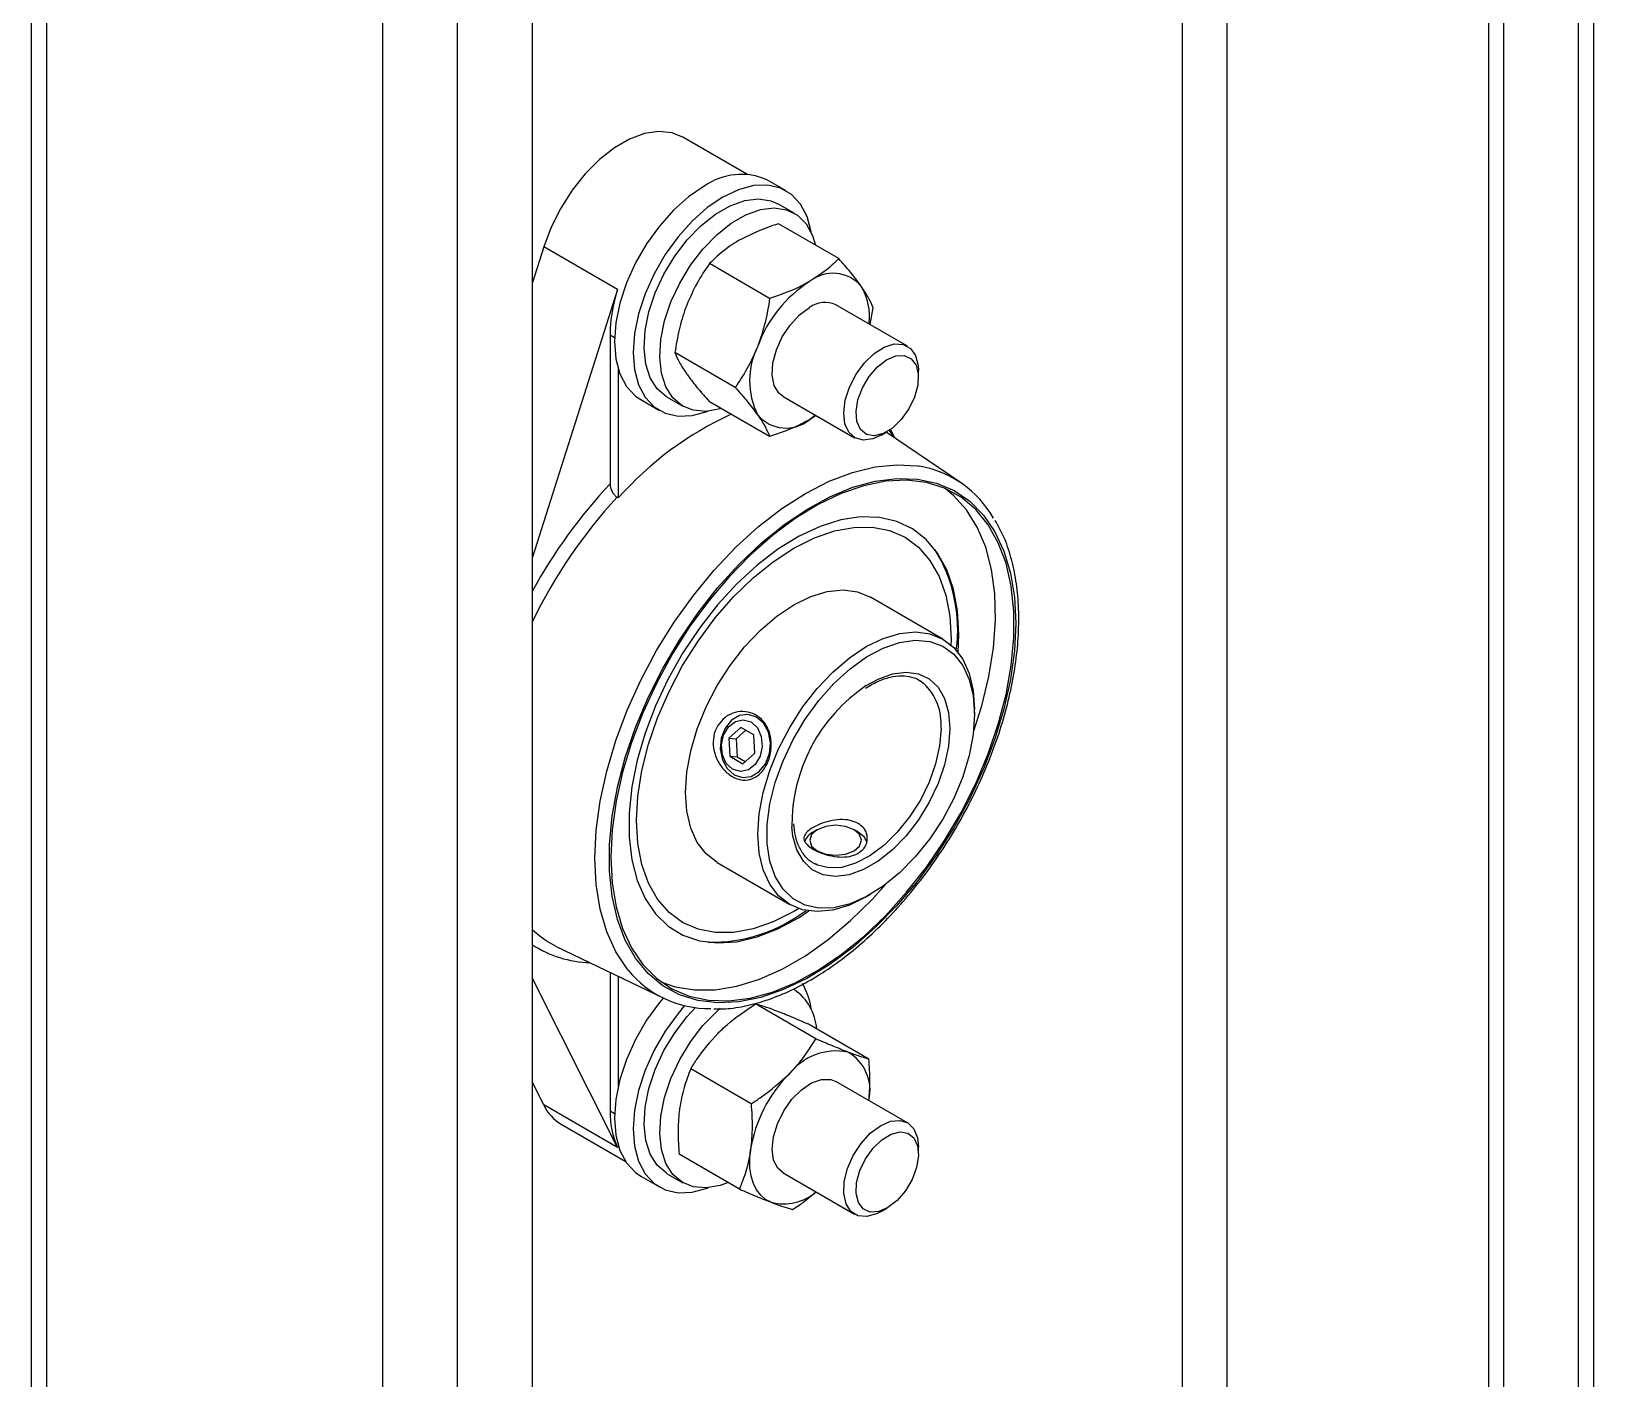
# Model space of a CAD drawing. Header units: millimetres. Extents: x -361 to 14022, y -1822 to 1455.
# Drawn here: x 4013.03 to 4020.43, y 465.55 to 471.93 of the extents above; entities that cross this region are included whole.
import ezdxf

# ---------------------------------------------------------------- set-up
doc = ezdxf.new("R2010")
doc.units = ezdxf.units.MM

msp = doc.modelspace()

# ---------------------------------------------------------------- linework, layer by layer
at = {"color": 7, "linetype": 'Continuous', "lineweight": 25}
for p, q in [((4018.481793, 506.514478), (4018.481793, 440.782942)), ((4018.693925, 440.782942), (4018.693925, 506.514478)), ((4020.42885, 439.803253), (4020.42885, 505.534788)), ((4020.355626, 505.432737), (4020.355626, 439.701202)), ((4019.931362, 505.269455), (4019.931362, 439.53792)), ((4020.002073, 505.228635), (4020.002073, 439.4971)), ((4013.034558, 503.391717), (4013.034558, 437.660181)), ((4013.107782, 437.55813), (4013.107782, 503.289666)), ((4015.405879, 436.843773), (4015.405879, 502.575309)), ((4014.698772, 436.639671), (4014.698772, 502.371207)), ((4015.052325, 436.639671), (4015.052325, 502.371207)), ((4016.420826, 471.253154), (4016.117619, 471.428191)), ((4016.607416, 471.174304), (4016.519027, 471.22533)), ((4016.645415, 471.068654), (4016.571168, 471.111516)), ((4016.855599, 470.853387), (4016.570248, 471.018117)), ((4015.459505, 470.909269), (4015.405879, 470.741)), ((4015.809523, 470.707208), (4015.459505, 470.909269)), ((4016.529, 470.664846), (4016.243649, 470.829575)), ((4015.809523, 470.707208), (4015.405879, 469.440645)), ((4017.180973, 470.439062), (4016.842552, 470.634429)), ((4017.00391, 470.541279), (4017.018898, 470.621042)), ((4015.773574, 470.493434), (4015.773574, 469.787466)), ((4016.365701, 470.243959), (4016.08035, 470.408688)), ((4015.812465, 470.331035), (4015.812465, 469.720753)), ((4017.23276, 470.290802), (4017.23276, 470.324601)), ((4015.919076, 470.186071), (4016.007464, 470.135046)), ((4016.043711, 470.197834), (4016.117958, 470.154973)), ((4016.529, 470.011613), (4016.243649, 470.176343)), ((4016.592572, 470.201404), (4016.930993, 470.006038)), ((4016.746511, 470.112537), (4016.717562, 470.0913)), ((4016.74871, 470.111268), (4016.717562, 470.0913)), ((4017.056012, 470.018432), (4017.085281, 470.035334)), ((4017.432416, 469.794138), (4017.080992, 470.032857)), ((4017.100467, 470.045009), (4017.119932, 470.006406)), ((4015.812465, 469.720753), (4015.806744, 469.724486)), ((4017.348733, 469.053468), (4017.005786, 469.251447)), ((4017.498915, 468.697038), (4017.498915, 468.72153)), ((4016.393233, 468.634981), (4016.336098, 468.584313)), ((4016.336098, 468.584313), (4016.3402, 468.498294)), ((4016.336098, 468.584313), (4016.370544, 468.581233)), ((4016.416201, 468.621722), (4016.370544, 468.581233)), ((4016.370544, 468.581233), (4016.374646, 468.495214)), ((4016.454471, 468.59963), (4016.393233, 468.634981)), ((4016.458573, 468.51361), (4016.454471, 468.59963)), ((4016.401438, 468.462942), (4016.458573, 468.51361)), ((4016.3402, 468.498294), (4016.401438, 468.462942)), ((4016.3402, 468.498294), (4016.374646, 468.495214)), ((4016.374646, 468.495214), (4016.412916, 468.473121)), ((4016.754361, 468.151169), (4016.735222, 468.140117)), ((4016.947389, 468.140117), (4016.92825, 468.151169)), ((4016.280845, 467.995676), (4016.623792, 467.797697)), ((4016.754658, 467.983406), (4016.736283, 467.992558)), ((4016.986346, 467.833638), (4017.007555, 467.845886)), ((4015.519413, 467.598947), (4015.471653, 467.625462)), ((4015.519413, 467.598947), (4016.024236, 467.354834)), ((4015.773574, 467.476045), (4015.773574, 466.819001)), ((4015.809523, 466.646732), (4015.405879, 467.447258)), ((4015.812465, 467.457238), (4015.812465, 466.936498)), ((4016.747572, 467.161679), (4016.462221, 467.326408)), ((4016.998698, 467.065524), (4016.713348, 467.230253)), ((4015.459505, 466.848793), (4015.405879, 466.955147)), ((4016.441173, 466.854222), (4016.155822, 467.018951)), ((4017.180973, 466.764629), (4016.842552, 466.959995)), ((4015.809523, 466.646732), (4015.459505, 466.848793)), ((4015.542666, 466.757801), (4015.845872, 466.582764)), ((4016.3859, 466.45061), (4016.10055, 466.615339)), ((4017.23276, 466.616368), (4017.23276, 466.650168)), ((4015.919076, 466.511638), (4016.007464, 466.460612)), ((4016.043711, 466.523401), (4016.117958, 466.480539)), ((4016.592572, 466.526971), (4016.930993, 466.331604)), ((4017.056012, 466.343998), (4017.085281, 466.3609))]:
    msp.add_line(p, q, dxfattribs=at)
at = {"color": 8, "linetype": 'Continuous', "lineweight": 25}
for p, q in [((4015.773574, 470.493434), (4015.795141, 470.480984)), ((4017.387418, 469.053122), (4017.387055, 469.026078)), ((4015.795141, 466.80655), (4015.773574, 466.819001))]:
    msp.add_line(p, q, dxfattribs=at)
at = {"color": 7, "linetype": 'Continuous', "lineweight": 25, "flags": 128}
for points in [[(4016.117619, 471.428191), (4016.065616, 471.448905), (4016.003766, 471.454993), (4015.936522, 471.44478), (4015.865974, 471.418582), (4015.794312, 471.377212), (4015.723764, 471.321957), (4015.65652, 471.254533), (4015.59467, 471.177033), (4015.540134, 471.091866), (4015.494608, 471.001678), (4015.459505, 470.909269)], [(4016.219052, 471.195625), (4016.145379, 471.145652), (4016.073945, 471.082311), (4016.00692, 471.007526), (4015.94634, 470.923571), (4015.894046, 470.832996), (4015.851628, 470.738554), (4015.820374, 470.643113), (4015.801233, 470.549573), (4015.794787, 470.460778), (4015.801233, 470.379425), (4015.820374, 470.307985), (4015.851628, 470.248629), (4015.894046, 470.203162), (4015.919076, 470.186071)], [(4016.726035, 470.976149), (4016.725258, 470.980951), (4016.706118, 471.052391), (4016.674863, 471.111746), (4016.632445, 471.157214), (4016.580152, 471.187412), (4016.519572, 471.201423), (4016.452547, 471.198822), (4016.381113, 471.179687), (4016.30744, 471.144599)], [(4016.30744, 471.144599), (4016.233767, 471.094626), (4016.162333, 471.031285), (4016.095308, 470.956501), (4016.034728, 470.872546), (4015.982435, 470.781971), (4015.940016, 470.687528), (4015.908762, 470.592087), (4015.889621, 470.498548), (4015.883176, 470.409753), (4015.889621, 470.328399), (4015.908762, 470.256959), (4015.940016, 470.197604), (4015.982435, 470.152136), (4016.034728, 470.121938), (4016.095308, 470.107927), (4016.162333, 470.110528), (4016.233767, 470.129663), (4016.238382, 470.131418)], [(4016.043711, 470.197834), (4016.040046, 470.20001), (4015.996281, 470.237524), (4015.96341, 470.289641), (4015.942584, 470.354539), (4015.934531, 470.429944), (4015.939533, 470.513217), (4015.957416, 470.601442), (4015.987553, 470.691531), (4016.028889, 470.780329), (4016.079976, 470.864729), (4016.139028, 470.941774), (4016.203975, 471.008769), (4016.272544, 471.063366), (4016.342336, 471.103656), (4016.410905, 471.128227), (4016.475852, 471.136219), (4016.534903, 471.127353), (4016.571168, 471.111516)], [(4016.299357, 470.144184), (4016.29405, 470.142554), (4016.228044, 470.130631), (4016.167417, 470.135553), (4016.114292, 470.157149), (4016.070527, 470.194662), (4016.037657, 470.24678), (4016.01683, 470.311677), (4016.008777, 470.387083), (4016.01378, 470.470355), (4016.031662, 470.558581), (4016.061799, 470.648669), (4016.103135, 470.737468), (4016.154223, 470.821867), (4016.213274, 470.898913), (4016.278221, 470.965907), (4016.346791, 471.020505), (4016.416582, 471.060795), (4016.485151, 471.085366), (4016.550098, 471.093358), (4016.60915, 471.084491), (4016.660238, 471.059077), (4016.701573, 471.018003), (4016.73171, 470.96271), (4016.745472, 470.916962)], [(4016.592572, 470.201404), (4016.573141, 470.216823), (4016.550992, 470.253397), (4016.541197, 470.302173), (4016.544483, 470.359533), (4016.560604, 470.421223), (4016.588367, 470.482667), (4016.625711, 470.53931), (4016.669868, 470.586949), (4016.717562, 470.622052)], [(4017.056012, 470.018432), (4017.016911, 470.000908), (4016.971846, 469.994448), (4016.933021, 470.004905), (4016.903315, 470.031504), (4016.884932, 470.072272), (4016.879235, 470.124185), (4016.886647, 470.183394), (4016.906617, 470.245507), (4016.937665, 470.305917), (4016.977489, 470.360144), (4017.023134, 470.404167), (4017.071215, 470.434719), (4017.118167, 470.449537), (4017.160506, 470.447519), (4017.195094, 470.428817), (4017.219365, 470.394817), (4017.219365, 470.394817)], [(4017.221583, 470.34939), (4017.232128, 470.306187), (4017.229623, 470.25405), (4017.214291, 470.197613), (4017.187493, 470.14189), (4017.151611, 470.091833), (4017.109834, 470.051889), (4017.065872, 470.025607), (4017.023634, 470.015323), (4016.98687, 470.02195), (4016.958849, 470.0449), (4016.94206, 470.082133), (4016.937994, 470.130341), (4016.947014, 470.185241), (4016.968317, 470.241955), (4017.000011, 470.295442), (4017.039279, 470.340951), (4017.082632, 470.374439), (4017.126219, 470.392928), (4017.166166, 470.394777), (4017.198925, 470.379822), (4017.221583, 470.34939)], [(4017.219365, 470.394817), (4017.231518, 470.348041), (4017.23276, 470.324601)], [(4017.693455, 469.127743), (4017.687186, 468.997526), (4017.668461, 468.861768), (4017.637524, 468.72224), (4017.594778, 468.58076), (4017.540781, 468.439173), (4017.476236, 468.299324), (4017.401985, 468.163038), (4017.318995, 468.032089), (4017.22835, 467.908186), (4017.13123, 467.792944), (4017.028902, 467.687866), (4016.922699, 467.59432), (4016.814006, 467.513527), (4016.70424, 467.446539), (4016.594832, 467.394231), (4016.487209, 467.357283), (4016.382773, 467.336179), (4016.282886, 467.331192), (4016.18885, 467.342388), (4016.101891, 467.369621), (4016.023142, 467.412535), (4015.953631, 467.470572), (4015.894263, 467.542975), (4015.845812, 467.6288), (4015.80891, 467.726927), (4015.784039, 467.836079), (4015.771521, 467.954831), (4015.771521, 468.081636), (4015.784039, 468.214841), (4015.80891, 468.352709), (4015.845812, 468.493443), (4015.894263, 468.635207), (4015.953631, 468.776155), (4016.023142, 468.914448), (4016.101891, 469.048284), (4016.18885, 469.175918), (4016.282886, 469.295686), (4016.382773, 469.406026), (4016.487209, 469.5055), (4016.594832, 469.592812), (4016.70424, 469.666823), (4016.814006, 469.726569), (4016.922699, 469.771269), (4017.028902, 469.800343), (4017.13123, 469.81341), (4017.22835, 469.8103), (4017.318995, 469.791055), (4017.401985, 469.755924), (4017.476236, 469.705365), (4017.540781, 469.640039), (4017.594778, 469.560796), (4017.637524, 469.468669), (4017.668461, 469.36486), (4017.687186, 469.250722), (4017.693455, 469.127743)], [(4015.77711, 468.02146), (4015.783332, 467.899396), (4015.801918, 467.786107), (4015.832625, 467.683071), (4015.875053, 467.59163), (4015.928648, 467.512977), (4015.992713, 467.448137), (4016.066411, 467.397955), (4016.148783, 467.363085), (4016.238754, 467.343982), (4016.335151, 467.340896), (4016.436718, 467.353866), (4016.542131, 467.382723), (4016.650015, 467.427091), (4016.758963, 467.486392), (4016.867557, 467.559852), (4016.974379, 467.646514), (4017.078038, 467.745248), (4017.177182, 467.854768), (4017.270518, 467.973644), (4017.35683, 468.100328), (4017.434993, 468.233168), (4017.503987, 468.370432), (4017.562913, 468.510331), (4017.611003, 468.65104), (4017.64763, 468.790727), (4017.672317, 468.927568), (4017.684741, 469.059782), (4017.684741, 469.185643), (4017.672317, 469.303512), (4017.64763, 469.411851), (4017.611003, 469.509249), (4017.562913, 469.594435), (4017.503987, 469.666299), (4017.434993, 469.723904), (4017.35683, 469.766499), (4017.270518, 469.793529), (4017.177182, 469.804642), (4017.078038, 469.799692), (4016.974379, 469.778744), (4016.867557, 469.742072), (4016.758963, 469.690153), (4016.650015, 469.623664), (4016.542131, 469.543472), (4016.436718, 469.450622), (4016.335151, 469.346325), (4016.238754, 469.231941), (4016.148783, 469.10896), (4016.066411, 468.978987), (4015.992713, 468.843714), (4015.928648, 468.704906), (4015.875053, 468.564373), (4015.832625, 468.423946), (4015.801918, 468.285456), (4015.783332, 468.150708), (4015.77711, 468.02146)], [(4017.494063, 468.614687), (4017.532868, 468.737155), (4017.566548, 468.8763), (4017.588193, 469.01215), (4017.59752, 469.142934), (4017.594408, 469.266947), (4017.578897, 469.382573), (4017.551189, 469.488304), (4017.511645, 469.582762), (4017.460781, 469.664715), (4017.399261, 469.733095), (4017.361007, 469.764706)], [(4017.421252, 468.989968), (4017.424541, 469.074553), (4017.418127, 469.186212), (4017.398991, 469.288632), (4017.367446, 469.380132), (4017.324012, 469.45921), (4017.2694, 469.524565), (4017.204508, 469.575127), (4017.130401, 469.610063), (4017.048297, 469.628802), (4016.959542, 469.631034), (4016.865596, 469.616724), (4016.767999, 469.586106), (4016.668355, 469.539683), (4016.5683, 469.478217), (4016.469477, 469.402718), (4016.373508, 469.314425), (4016.281969, 469.214788), (4016.196364, 469.105443), (4016.118097, 468.988186), (4016.048455, 468.864942), (4015.98858, 468.737734), (4015.939456, 468.608651), (4015.90189, 468.479814), (4015.876497, 468.353336), (4015.863696, 468.231296), (4015.863696, 468.115697), (4015.876497, 468.008436), (4015.90189, 467.911277), (4015.939456, 467.825812), (4015.98858, 467.753447), (4016.048455, 467.695369), (4016.118097, 467.652532), (4016.196364, 467.62564), (4016.281969, 467.615133), (4016.373508, 467.621184), (4016.469477, 467.643695), (4016.5683, 467.682295), (4016.668355, 467.73635), (4016.715047, 467.766652)], [(4016.280845, 467.995676), (4016.280816, 467.995693), (4016.228571, 468.03617), (4016.186539, 468.091111), (4016.155754, 468.159162), (4016.136975, 468.238649), (4016.130663, 468.327613), (4016.136975, 468.423865), (4016.155754, 468.525034), (4016.186539, 468.628628), (4016.228571, 468.732099), (4016.280816, 468.832896), (4016.341986, 468.928539), (4016.410576, 469.016673), (4016.484897, 469.095126), (4016.563119, 469.161968), (4016.643316, 469.215553), (4016.723512, 469.254561), (4016.801734, 469.278032), (4016.876055, 469.285388), (4016.944645, 469.276447), (4017.005786, 469.251447)], [(4016.986346, 467.833638), (4016.986262, 467.83359), (4016.906066, 467.794582), (4016.827844, 467.771111), (4016.753523, 467.763756), (4016.684933, 467.772697), (4016.623762, 467.797714), (4016.571518, 467.838191), (4016.529486, 467.893132), (4016.498701, 467.961183), (4016.479922, 468.04067), (4016.47361, 468.129634), (4016.479922, 468.225886), (4016.498701, 468.327055), (4016.529486, 468.43065), (4016.571518, 468.53412), (4016.623762, 468.634917), (4016.684933, 468.73056), (4016.753523, 468.818694), (4016.827844, 468.897147), (4016.906066, 468.96399), (4016.986262, 469.017574), (4017.066459, 469.056582), (4017.144681, 469.080053), (4017.219002, 469.087409), (4017.287592, 469.078468), (4017.348762, 469.053451), (4017.401007, 469.012973), (4017.443039, 468.958033), (4017.473824, 468.889981), (4017.492603, 468.810495), (4017.498915, 468.72153), (4017.498915, 468.72153)], [(4017.498915, 468.697038), (4017.492551, 468.602331), (4017.473624, 468.50273), (4017.442623, 468.400813), (4017.400353, 468.299221), (4017.347908, 468.200584), (4017.286645, 468.107457), (4017.218152, 468.022253), (4017.144203, 467.947177), (4017.066712, 467.884174), (4016.987687, 467.834877), (4016.909175, 467.800561), (4016.833209, 467.782116), (4016.761756, 467.780019), (4016.696667, 467.794325), (4016.639628, 467.824663), (4016.592116, 467.870247), (4016.555362, 467.929897), (4016.530317, 468.002068), (4016.51763, 468.08489), (4016.51763, 468.176219), (4016.530317, 468.273689), (4016.555362, 468.374776), (4016.592116, 468.476861), (4016.639628, 468.577302), (4016.696667, 468.673495), (4016.761756, 468.762951), (4016.833209, 468.843352), (4016.909175, 468.912616), (4016.987687, 468.968948), (4017.066712, 469.010891), (4017.144203, 469.037357), (4017.218152, 469.047661), (4017.286645, 469.041537), (4017.347908, 469.019143), (4017.400353, 468.981058), (4017.442623, 468.92827), (4017.473624, 468.862145), (4017.492551, 468.784397), (4017.498915, 468.697038)], [(4017.236242, 468.858607), (4017.242141, 468.855037), (4017.257057, 468.844399)], [(4016.360875, 468.410793), (4016.40035, 468.398094), (4016.44146, 468.403413), (4016.479247, 468.426109), (4016.509153, 468.463444), (4016.527572, 468.510915), (4016.53228, 468.562796), (4016.522711, 468.61283), (4016.500019, 468.654982), (4016.466941, 468.684167), (4016.427466, 468.696866), (4016.386356, 468.691547), (4016.348568, 468.668851), (4016.318662, 468.631516), (4016.300244, 468.584045), (4016.295535, 468.532164), (4016.305104, 468.48213), (4016.327796, 468.439978), (4016.360875, 468.410793)], [(4016.4408, 468.660988), (4016.470759, 468.633256), (4016.489539, 468.592691), (4016.494282, 468.545469), (4016.484265, 468.498778), (4016.461015, 468.459727), (4016.42807, 468.434262), (4016.390446, 468.426258), (4016.353871, 468.436935), (4016.323912, 468.464667), (4016.305132, 468.505232), (4016.300389, 468.552455), (4016.310406, 468.599145), (4016.333656, 468.638196), (4016.366601, 468.663662), (4016.404225, 468.671665), (4016.4408, 468.660988)], [(4016.754376, 468.05081), (4016.794259, 468.035426), (4016.841306, 468.030023), (4016.888352, 468.035426), (4016.928235, 468.05081), (4016.954885, 468.073835), (4016.964243, 468.100994), (4016.954885, 468.128153), (4016.928235, 468.151177), (4016.888352, 468.166562), (4016.841306, 468.171964), (4016.794259, 468.166562), (4016.754376, 468.151177), (4016.727726, 468.128153), (4016.718368, 468.100994), (4016.727726, 468.073835), (4016.754376, 468.05081)], [(4016.989505, 468.092271), (4016.977252, 468.115492), (4016.947372, 468.140127)], [(4016.014013, 467.431391), (4016.082219, 467.407843), (4016.17391, 467.39273), (4016.271721, 467.393662), (4016.374375, 467.410627), (4016.480536, 467.443405), (4016.588819, 467.491569), (4016.697812, 467.554489), (4016.806095, 467.631347), (4016.912256, 467.721139), (4017.014911, 467.822696), (4017.076443, 467.89127)], [(4016.024726, 467.354597), (4016.00692, 467.333093), (4015.94634, 467.249138), (4015.894046, 467.158563), (4015.851628, 467.06412), (4015.820374, 466.968679), (4015.801233, 466.87514), (4015.794787, 466.786344), (4015.801233, 466.704991), (4015.820374, 466.633551), (4015.851628, 466.574196), (4015.894046, 466.528728), (4015.919076, 466.511638)], [(4016.126504, 467.318926), (4016.095308, 467.282067), (4016.034728, 467.198112), (4015.982435, 467.107537), (4015.940016, 467.013095), (4015.908762, 466.917654), (4015.889621, 466.824114), (4015.883176, 466.735319), (4015.889621, 466.653965), (4015.908762, 466.582526), (4015.940016, 466.52317), (4015.982435, 466.477702), (4016.034728, 466.447504), (4016.095308, 466.433493), (4016.162333, 466.436095), (4016.233767, 466.45523), (4016.238382, 466.456984)], [(4016.043711, 466.523401), (4016.040046, 466.525576), (4015.996281, 466.56309), (4015.96341, 466.615208), (4015.942584, 466.680105), (4015.934531, 466.75551), (4015.939533, 466.838783), (4015.957416, 466.927008), (4015.987553, 467.017097), (4016.028889, 467.105896), (4016.079976, 467.190295), (4016.139028, 467.267341), (4016.178164, 467.30964)], [(4016.331916, 466.481774), (4016.29405, 466.468121), (4016.228044, 466.456197), (4016.167417, 466.461119), (4016.114292, 466.482715), (4016.070527, 466.520229), (4016.037657, 466.572346), (4016.01683, 466.637244), (4016.008777, 466.712649), (4016.01378, 466.795922), (4016.031662, 466.884147), (4016.061799, 466.974236), (4016.103135, 467.063034), (4016.154223, 467.147434), (4016.213274, 467.224479), (4016.278221, 467.291474), (4016.294885, 467.306171)], [(4016.592572, 466.526971), (4016.56764, 466.548773), (4016.547928, 466.588113), (4016.540798, 466.638976), (4016.546777, 466.69759), (4016.565423, 466.759608), (4016.595352, 466.82043), (4016.634345, 466.875545), (4016.67951, 466.920866), (4016.727497, 466.953031), (4016.774747, 466.969655), (4016.817755, 466.969504), (4016.842552, 466.959995)], [(4017.056012, 466.343998), (4017.034995, 466.333309), (4016.988417, 466.320475), (4016.94685, 466.324524), (4016.913377, 466.345156), (4016.89048, 466.380841), (4016.879858, 466.428932), (4016.882298, 466.485862), (4016.89762, 466.547409), (4016.924687, 466.609009), (4016.961491, 466.666092), (4017.005303, 466.714426), (4017.052875, 466.750426), (4017.100676, 466.771421), (4017.145163, 466.775854), (4017.183036, 466.763398), (4017.211486, 466.734975), (4017.228403, 466.692693), (4017.23276, 466.650168)], [(4017.23257, 466.607625), (4017.223822, 466.552817), (4017.202761, 466.49609), (4017.17126, 466.442484), (4017.132117, 466.396762), (4017.08881, 466.362987), (4017.045188, 466.34416), (4017.005126, 466.341954), (4016.972184, 466.356565), (4016.949289, 466.386694), (4016.938476, 466.429665), (4016.940704, 466.481659), (4016.955777, 466.538057), (4016.982355, 466.593847), (4017.018076, 466.644071), (4017.059766, 466.684269), (4017.103722, 466.710867), (4017.146037, 466.721502), (4017.182951, 466.71523), (4017.211185, 466.692607), (4017.228229, 466.655644), (4017.23257, 466.607625)], [(4016.536726, 466.387949), (4016.509886, 466.401859), (4016.486599, 466.421616), (4016.467265, 466.446879), (4016.452213, 466.477217), (4016.441701, 466.512112), (4016.435909, 466.550965), (4016.434936, 466.593112), (4016.438799, 466.637832)]]:
    msp.add_lwpolyline(points, dxfattribs=at)
at = {"color": 8, "linetype": 'Continuous', "lineweight": 25, "flags": 128}
for points in [[(4017.093786, 470.040528), (4017.101733, 470.029285), (4017.11441, 470.010156)], [(4015.859238, 467.486379), (4015.8546, 467.492145), (4015.800534, 467.573898), (4015.757761, 467.66845), (4015.726818, 467.774612), (4015.708096, 467.89105), (4015.701829, 468.016299), (4015.708096, 468.148783), (4015.726818, 468.286837), (4015.757761, 468.428725), (4015.800534, 468.572662), (4015.8546, 468.716838), (4015.919278, 468.859441), (4015.993757, 468.998676), (4016.077098, 469.132793), (4016.168255, 469.260105), (4016.26608, 469.379012), (4016.369343, 469.488017), (4016.476746, 469.58575), (4016.586938, 469.670983), (4016.698534, 469.742643), (4016.81013, 469.799829), (4016.920322, 469.841821), (4017.027725, 469.868093), (4017.130988, 469.878313), (4017.228813, 469.872352), (4017.238537, 469.870819)], [(4016.666674, 467.778208), (4016.643316, 467.7643), (4016.546191, 467.715582), (4016.450728, 467.6824), (4016.35856, 467.665321), (4016.271265, 467.664639), (4016.190335, 467.680363), (4016.117156, 467.712226), (4016.05298, 467.759683), (4015.998904, 467.82192), (4015.955855, 467.897874), (4015.924568, 467.986244), (4015.90558, 468.085519), (4015.899214, 468.194), (4015.90558, 468.309831), (4015.924568, 468.431031), (4015.955855, 468.555524), (4015.998904, 468.681181), (4016.05298, 468.805853), (4016.117156, 468.927405), (4016.190335, 469.043759), (4016.271265, 469.152923), (4016.35856, 469.253029), (4016.450728, 469.342366), (4016.546191, 469.419403), (4016.643316, 469.482823), (4016.74044, 469.531541), (4016.835903, 469.564723), (4016.928071, 469.581801), (4017.015367, 469.582484), (4017.096296, 469.566759), (4017.169475, 469.534896), (4017.233651, 469.48744), (4017.287727, 469.425203), (4017.330776, 469.349249), (4017.362063, 469.260878), (4017.381052, 469.161603), (4017.387418, 469.053122), (4017.387418, 469.053122)], [(4016.986122, 468.833072), (4017.042055, 468.864219), (4017.110035, 468.888789), (4017.174523, 468.897168), (4017.233323, 468.88907), (4017.284431, 468.864772), (4017.326109, 468.825101), (4017.356935, 468.771408), (4017.375861, 468.705521), (4017.382242, 468.629684)], [(4017.382242, 468.629684), (4017.375861, 468.54648), (4017.356935, 468.458741), (4017.326109, 468.369457), (4017.284431, 468.281666), (4017.233323, 468.19836), (4017.174523, 468.122374), (4017.110035, 468.056297), (4017.042055, 468.002378), (4016.972897, 467.962454), (4016.904916, 467.937884), (4016.840428, 467.929505), (4016.781628, 467.937602), (4016.73052, 467.9619), (4016.688843, 468.001571), (4016.658016, 468.055264), (4016.63909, 468.121151), (4016.633821, 468.164316)], [(4017.339816, 468.629684), (4017.333427, 468.54873), (4017.31449, 468.463325), (4017.28369, 468.376556), (4017.242141, 468.291559), (4017.191344, 468.211406), (4017.133134, 468.138994), (4017.069616, 468.076939), (4017.003085, 468.027486), (4016.935947, 467.992421), (4016.870626, 467.973011), (4016.809486, 467.969959), (4016.754734, 467.983374), (4016.754658, 467.983406)], [(4015.471653, 467.625462), (4015.442254, 467.645574), (4015.405879, 467.675231)]]:
    msp.add_lwpolyline(points, dxfattribs=at)
at = {"color": 7, "linetype": 'Continuous', "lineweight": 25}
for centre, radius, start, end in [((4016.394761, 470.95073), 0.301409, 65.6515204, 125.658938), ((4017.048659, 470.227565), 0.613906, 122.6379706, 159.7728862), ((4016.828837, 470.60833), 0.175879, 40.5327959, 129.2481681), ((4016.727221, 470.58206), 0.274083, 352.079669, 30.8556371), ((4016.485665, 470.483598), 0.712158, 161.7002328, 179.2086331), ((4016.790658, 470.521182), 0.12457, 65.381028, 125.9294305), ((4016.79925, 470.276511), 0.365187, 153.4364295, 206.5635705), ((4017.021675, 468.648786), 1.615953, 114.6954105, 138.442918), ((4016.606287, 470.227503), 0.175879, 220.5327959, 309.2481681), ((4017.155952, 469.382586), 0.495168, 29.256676, 80.3993123), ((4016.692909, 469.096901), 0.725807, 352.3891464, 31.6171203), ((4017.430154, 468.171982), 0.79637, 123.8879505, 180.5515468), ((4016.772469, 468.064654), 0.084154, 116.2696184, 159.5015992), ((4016.2502, 468.368569), 0.750285, 269.053012, 306.9514472), ((4016.241726, 467.798541), 0.493703, 219.2191053, 271.0370858), ((4016.505737, 467.191503), 0.246179, 3.9169615, 55.4322235), ((4016.385313, 467.252079), 0.344318, 8.2885518, 29.6829344), ((4016.844771, 466.819925), 0.284198, 79.1234704, 142.3899125), ((4016.794346, 466.916954), 0.2097, 347.0217282, 60.2516745), ((4017.081964, 466.534455), 0.65142, 135.2125728, 170.8688746), ((4015.648474, 466.938002), 0.208968, 205.2710534, 239.5799876), ((4016.157175, 466.809164), 0.383727, 178.5310213, 205.0431202), ((4016.596024, 466.614871), 0.234542, 255.3554008, 310.6167313)]:
    msp.add_arc(centre, radius, start, end, dxfattribs=at)
at = {"color": 8, "linetype": 'Continuous', "lineweight": 25}
for centre, radius, start, end in [((4017.591334, 468.080953), 2.493278, 136.8079893, 151.2276213), ((4017.601183, 468.071235), 2.439928, 137.3450293, 154.1240876), ((4017.07728, 468.6518), 0.263466, 355.1848353, 46.9721326), ((4015.693694, 468.052305), 0.53034, 237.1324945, 268.3193747)]:
    msp.add_arc(centre, radius, start, end, dxfattribs=at)
at = {"color": 7, "linetype": 'Continuous', "lineweight": 25}
for points, knots in [([(4016.570248, 471.018117), (4016.552725, 471.012404), (4016.484689, 470.990224), (4016.425575, 470.960499), (4016.381686, 470.93843)], [0, 0, 0, 0, 0.25755135, 1, 1, 1, 1]), ([(4016.381686, 470.93843), (4016.367213, 470.929642), (4016.313334, 470.896927), (4016.273086, 470.858026), (4016.243649, 470.829575)], [0, 0, 0, 0, 0.26863361, 1, 1, 1, 1]), ([(4016.243649, 470.829575), (4016.223328, 470.799475), (4016.182313, 470.738721), (4016.152021, 470.668929), (4016.136737, 470.633716)], [0, 0, 0, 0, 0.49545796, 1, 1, 1, 1]), ([(4016.855599, 470.853387), (4016.845703, 470.843272), (4016.807281, 470.803995), (4016.755791, 470.76987), (4016.717562, 470.744533)], [0, 0, 0, 0, 0.25755135, 1, 1, 1, 1]), ([(4016.962511, 470.722631), (4016.960545, 470.725402), (4016.945661, 470.746387), (4016.91251, 470.78889), (4016.874685, 470.831757), (4016.855599, 470.853387)], [0, 0, 0, 0, 0.07008577, 0.53078223, 1, 1, 1, 1]), ([(4016.717562, 470.744533), (4016.702338, 470.736178), (4016.645668, 470.705074), (4016.578283, 470.681839), (4016.529, 470.664846)], [0, 0, 0, 0, 0.26863361, 1, 1, 1, 1]), ([(4017.018898, 470.621042), (4017.012699, 470.635833), (4017.000186, 470.665685), (4016.975145, 470.703534), (4016.962511, 470.722631)], [0, 0, 0, 0, 0.49545796, 1, 1, 1, 1]), ([(4016.529, 470.664846), (4016.522801, 470.626593), (4016.510288, 470.549385), (4016.485247, 470.476562), (4016.472613, 470.439819)], [0, 0, 0, 0, 0.49545796, 1, 1, 1, 1]), ([(4016.136737, 470.633716), (4016.134832, 470.62871), (4016.120404, 470.590804), (4016.098288, 470.516396), (4016.086366, 470.44481), (4016.08035, 470.408688)], [0, 0, 0, 0, 0.07008577, 0.53078223, 1, 1, 1, 1]), ([(4016.472613, 470.439819), (4016.470647, 470.434848), (4016.455763, 470.397205), (4016.422612, 470.329167), (4016.384787, 470.272535), (4016.365701, 470.243959)], [0, 0, 0, 0, 0.07008577, 0.53078223, 1, 1, 1, 1]), ([(4016.08035, 470.408688), (4016.086549, 470.393898), (4016.099062, 470.364045), (4016.124103, 470.326196), (4016.136737, 470.307099)], [0, 0, 0, 0, 0.49545796, 1, 1, 1, 1]), ([(4016.136737, 470.307099), (4016.138703, 470.304328), (4016.153587, 470.283343), (4016.186738, 470.240841), (4016.224563, 470.197973), (4016.243649, 470.176343)], [0, 0, 0, 0, 0.07008577, 0.53078223, 1, 1, 1, 1]), ([(4016.365701, 470.243959), (4016.386022, 470.221016), (4016.427037, 470.174709), (4016.457329, 470.133828), (4016.472613, 470.113202)], [0, 0, 0, 0, 0.49545796, 1, 1, 1, 1]), ([(4016.472613, 470.113202), (4016.474518, 470.110466), (4016.488946, 470.089745), (4016.511062, 470.053612), (4016.522984, 470.025698), (4016.529, 470.011613)], [0, 0, 0, 0, 0.070085768, 0.530782234, 1, 1, 1, 1]), ([(4016.717562, 470.0913), (4016.702338, 470.082945), (4016.645668, 470.051842), (4016.578283, 470.028607), (4016.529, 470.011613)], [0, 0, 0, 0, 0.26863361, 1, 1, 1, 1]), ([(4015.773574, 469.787466), (4015.773575, 469.787243), (4015.773597, 469.78176), (4015.775308, 469.769976), (4015.782145, 469.752283), (4015.792318, 469.736769), (4015.801193, 469.728207), (4015.805953, 469.725017), (4015.806744, 469.724486)], [0, 0, 0, 0, 0.01043588, 0.25726996, 0.50511144, 0.74071773, 0.95688425, 1, 1, 1, 1]), ([(4017.707954, 469.147949), (4017.70763, 469.169556), (4017.706691, 469.23216), (4017.696343, 469.330801), (4017.672749, 469.439796), (4017.64034, 469.535514), (4017.610513, 469.589285), (4017.596821, 469.613968)], [0, 0, 0, 0, 0.12049016, 0.34912286, 0.57788228, 0.80622669, 1, 1, 1, 1]), ([(4016.265133, 467.303379), (4016.279087, 467.302926), (4016.3252, 467.301427), (4016.40782, 467.314323), (4016.511748, 467.341425), (4016.618101, 467.383606), (4016.725294, 467.439285), (4016.832124, 467.508065), (4016.937334, 467.58901), (4017.039754, 467.681163), (4017.138275, 467.783448), (4017.231835, 467.894703), (4017.319428, 468.013683), (4017.400104, 468.139064), (4017.472984, 468.269464), (4017.537263, 468.403445), (4017.592228, 468.53954), (4017.637241, 468.676258), (4017.671831, 468.812148), (4017.695361, 468.945624), (4017.706495, 469.057649), (4017.70756, 469.123603), (4017.707954, 469.147949)], [0, 0, 0, 0, 0.02248074, 0.07428935, 0.12652438, 0.17906021, 0.23176076, 0.28452275, 0.33727169, 0.38998497, 0.44265754, 0.49529354, 0.54790172, 0.60049294, 0.65307906, 0.70567144, 0.75827942, 0.81091567, 0.86359263, 0.91632177, 0.96911183, 1, 1, 1, 1]), ([(4016.982557, 468.820691), (4017.001874, 468.832088), (4017.041536, 468.85549), (4017.099295, 468.87457), (4017.153893, 468.881787), (4017.202156, 468.874684), (4017.23553, 468.862436), (4017.250358, 468.847995), (4017.253801, 468.844641)], [0, 0, 0, 0, 0.1787883, 0.36709772, 0.55548785, 0.74566242, 0.94094368, 1, 1, 1, 1]), ([(4016.283571, 468.644371), (4016.293786, 468.657649), (4016.313612, 468.68342), (4016.356184, 468.705367), (4016.403061, 468.713265), (4016.452055, 468.703191), (4016.495063, 468.673831), (4016.525234, 468.627576), (4016.53868, 468.570812), (4016.53527, 468.512882), (4016.518864, 468.463009), (4016.494119, 468.424753), (4016.462715, 468.397988), (4016.424681, 468.384191), (4016.38119, 468.387022), (4016.336133, 468.409466), (4016.296003, 468.450662), (4016.268063, 468.505402), (4016.258596, 468.564598), (4016.266594, 468.612573), (4016.279129, 468.636051), (4016.283571, 468.644371)], [0, 0, 0, 0, 0.04984701, 0.09674024, 0.14888218, 0.20606128, 0.26605402, 0.32661768, 0.38589363, 0.44060813, 0.48888807, 0.53362483, 0.57944372, 0.62963437, 0.68518524, 0.74448471, 0.80503395, 0.86506129, 0.92181655, 0.97229403, 1, 1, 1, 1]), ([(4016.753382, 467.985983), (4016.747496, 467.988012), (4016.726324, 467.995308), (4016.697651, 468.021471), (4016.668435, 468.064915), (4016.649242, 468.11785), (4016.645092, 468.159568), (4016.643191, 468.178675)], [0, 0, 0, 0, 0.09228438, 0.3319353, 0.5719134, 0.8039354, 1, 1, 1, 1]), ([(4016.947372, 468.18103), (4016.957877, 468.173255), (4016.978877, 468.157715), (4016.992639, 468.123966), (4016.991038, 468.088375), (4016.972306, 468.055881), (4016.938995, 468.032683), (4016.895886, 468.021304), (4016.847156, 468.021377), (4016.796837, 468.031504), (4016.750923, 468.048898), (4016.715735, 468.069692), (4016.694554, 468.0914), (4016.688695, 468.113636), (4016.699557, 468.136405), (4016.72661, 468.158673), (4016.765767, 468.178286), (4016.812372, 468.193098), (4016.862384, 468.200308), (4016.910405, 468.197692), (4016.935526, 468.186369), (4016.947372, 468.18103)], [0, 0, 0, 0, 0.0520261, 0.10399402, 0.15745608, 0.21200118, 0.26497358, 0.31627233, 0.36818575, 0.42209841, 0.47650224, 0.52887127, 0.57990013, 0.63231247, 0.68669039, 0.74063076, 0.79249676, 0.84382421, 0.89680488, 0.95133992, 1, 1, 1, 1]), ([(4016.283759, 467.187263), (4016.298064, 467.201025), (4016.351315, 467.252254), (4016.415372, 467.295084), (4016.462221, 467.326408)], [0, 0, 0, 0, 0.26863361, 1, 1, 1, 1]), ([(4016.562522, 467.292914), (4016.559576, 467.294037), (4016.537266, 467.302535), (4016.500287, 467.315621), (4016.474987, 467.322791), (4016.462221, 467.326408)], [0, 0, 0, 0, 0.07008577, 0.53078223, 1, 1, 1, 1]), ([(4016.713348, 467.230253), (4016.685895, 467.242137), (4016.630486, 467.266123), (4016.585313, 467.28393), (4016.562522, 467.292914)], [0, 0, 0, 0, 0.49545796, 1, 1, 1, 1]), ([(4016.155822, 467.018951), (4016.16487, 467.034058), (4016.2, 467.092716), (4016.24807, 467.146977), (4016.283759, 467.187263)], [0, 0, 0, 0, 0.25755135, 1, 1, 1, 1]), ([(4016.619635, 466.993366), (4016.63319, 467.007561), (4016.683649, 467.060402), (4016.72057, 467.118897), (4016.747572, 467.161679)], [0, 0, 0, 0, 0.26863361, 1, 1, 1, 1]), ([(4016.898398, 467.099018), (4016.895391, 467.100174), (4016.872624, 467.108936), (4016.824611, 467.128393), (4016.773408, 467.150516), (4016.747572, 467.161679)], [0, 0, 0, 0, 0.07008577, 0.53078223, 1, 1, 1, 1]), ([(4016.998698, 467.065524), (4016.985367, 467.069256), (4016.95846, 467.076788), (4016.918539, 467.091563), (4016.898398, 467.099018)], [0, 0, 0, 0, 0.49545796, 1, 1, 1, 1]), ([(4016.998501, 466.869968), (4017.000916, 466.900298), (4017.005963, 466.963674), (4017.001188, 467.030618), (4016.998698, 467.065524)], [0, 0, 0, 0, 0.47857315, 1, 1, 1, 1]), ([(4016.155822, 467.018951), (4016.144273, 466.990253), (4016.120963, 466.932331), (4016.108973, 466.865465), (4016.102923, 466.831729)], [0, 0, 0, 0, 0.49545796, 1, 1, 1, 1]), ([(4016.441173, 466.854222), (4016.457848, 466.864926), (4016.522592, 466.906488), (4016.578285, 466.956348), (4016.619635, 466.993366)], [0, 0, 0, 0, 0.25755135, 1, 1, 1, 1]), ([(4016.102923, 466.831729), (4016.102298, 466.826928), (4016.097566, 466.790572), (4016.09373, 466.719087), (4016.098263, 466.650133), (4016.10055, 466.615339)], [0, 0, 0, 0, 0.07008577, 0.53078223, 1, 1, 1, 1]), ([(4016.441173, 466.854222), (4016.443745, 466.817371), (4016.448938, 466.742995), (4016.442199, 466.673098), (4016.438799, 466.637832)], [0, 0, 0, 0, 0.49545796, 1, 1, 1, 1]), ([(4016.438799, 466.637832), (4016.438114, 466.633066), (4016.432925, 466.596974), (4016.418054, 466.531859), (4016.396684, 466.477858), (4016.3859, 466.45061)], [0, 0, 0, 0, 0.07008577, 0.53078223, 1, 1, 1, 1]), ([(4016.3859, 466.45061), (4016.413353, 466.438726), (4016.468762, 466.414739), (4016.513935, 466.396933), (4016.536726, 466.387949)], [0, 0, 0, 0, 0.49545796, 1, 1, 1, 1]), ([(4016.637027, 466.354455), (4016.65383, 466.365041), (4016.693561, 466.390072), (4016.72778, 466.420157), (4016.747527, 466.437517)], [0, 0, 0, 0, 0.42293411, 1, 1, 1, 1]), ([(4016.536726, 466.387949), (4016.539672, 466.386826), (4016.561982, 466.378328), (4016.598961, 466.365242), (4016.624261, 466.358072), (4016.637027, 466.354455)], [0, 0, 0, 0, 0.07008577, 0.53078223, 1, 1, 1, 1])]:
    msp.add_open_spline(points, degree=3, knots=knots, dxfattribs=at)

doc.saveas('drawing.dxf')
